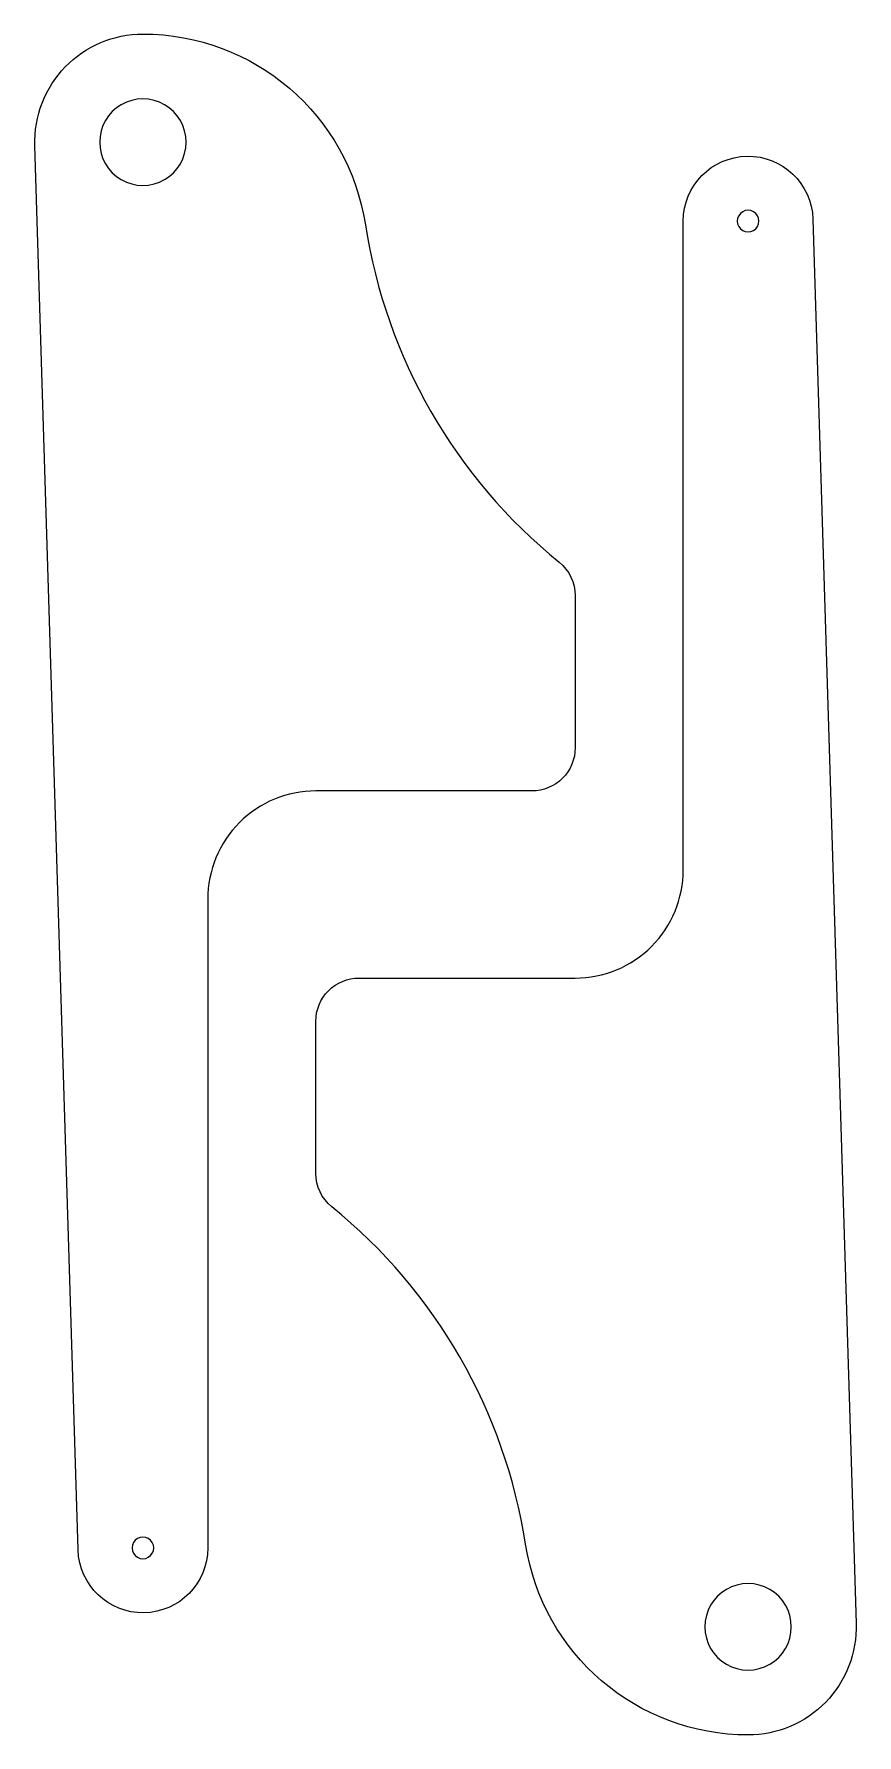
# Model space of a CAD drawing. Extents: x 8.4 to 46.5, y 6.9 to 85.6.
import ezdxf

# ---------------------------------------------------------------- set-up
doc = ezdxf.new("R2010")
doc.units = 0
doc.layers.add('Calque_1', color=7, linetype='CONTINUOUS')

msp = doc.modelspace()

# ---------------------------------------------------------------- linework, layer by layer
at = {"layer": 'Calque_1', "color": 7}
for p, q in [((11.475398, 80.58321), (11.475398, 80.58321)), ((41.975239, 76.9325), (41.975239, 76.9325)), ((44.473817, 77.0248), (46.47287, 12.08635)), ((33.475398, 59.607), (33.475398, 52.5832)), ((23.475237, 41.9325), (33.475237, 41.9325)), ((21.475237, 32.9087), (21.475237, 39.9325)), ((12.975398, 15.58319), (12.975398, 15.58319)), ((43.475239, 11.9325), (43.475239, 11.9325))]:
    msp.add_line(p, q, dxfattribs=at)
for points in [[(9.885882, 84.063915), (10.827599, 85.035068), (12.122635, 85.5832), (13.475398, 85.5832)], [(13.475398, 85.5832), (18.613221, 85.583177), (22.9837, 81.837046), (23.769498, 76.75967)], [(8.477765, 80.42935), (8.436141, 81.781473), (8.944165, 83.092762), (9.885882, 84.063915)], [(14.475398, 82.315261), (13.856596, 82.672526), (13.0942, 82.672526), (12.475398, 82.315261)], [(12.475398, 82.315261), (11.856596, 81.957995), (11.475398, 81.297741), (11.475398, 80.58321)], [(15.475398, 80.58321), (15.475398, 81.297741), (15.0942, 81.957995), (14.475398, 82.315261)], [(10.476818, 15.4909), (10.476818, 15.4909), (8.477765, 80.42935), (8.477765, 80.42935)], [(11.475398, 80.58321), (11.475398, 79.868679), (11.856596, 79.208425), (12.475398, 78.851159)], [(14.475398, 78.851159), (15.0942, 79.208425), (15.475398, 79.868679), (15.475398, 80.58321)], [(38.475237, 76.9325), (38.475233, 78.57136), (39.790415, 79.906938), (41.429082, 79.932152)], [(41.429082, 79.932152), (43.067748, 79.957366), (44.423399, 78.662884), (44.473817, 77.0248)], [(12.475398, 78.851159), (13.0942, 78.493894), (13.856596, 78.493894), (14.475398, 78.851159)], [(41.225239, 77.365513), (41.070538, 77.276196), (40.975239, 77.111133), (40.975239, 76.9325)], [(41.725239, 77.365513), (41.570538, 77.454829), (41.37994, 77.454829), (41.225239, 77.365513)], [(41.975239, 76.9325), (41.975239, 77.111133), (41.87994, 77.276196), (41.725239, 77.365513)], [(23.769516, 76.75967), (24.718526, 70.62764), (27.914029, 65.06766), (32.734698, 61.1608)], [(38.475237, 46.9325), (38.475237, 46.9325), (38.475237, 76.9325), (38.475237, 76.9325)], [(40.975239, 76.9325), (40.975239, 76.753867), (41.070538, 76.588804), (41.225239, 76.499487)], [(41.225239, 76.499487), (41.37994, 76.410171), (41.570538, 76.410171), (41.725239, 76.499487)], [(41.725239, 76.499487), (41.87994, 76.588804), (41.975239, 76.753867), (41.975239, 76.9325)], [(32.734698, 61.1608), (33.203251, 60.781044), (33.475411, 60.210123), (33.475398, 59.607)], [(33.475398, 52.5832), (33.475398, 52.052767), (33.264684, 51.544059), (32.889612, 51.168986)], [(32.889612, 51.168986), (32.514539, 50.793914), (32.005831, 50.5832), (31.475398, 50.5832)], [(21.475398, 50.5832), (20.149316, 50.5832), (18.877546, 50.056416), (17.939864, 49.118734)], [(31.475398, 50.5832), (31.475398, 50.5832), (21.475398, 50.5832), (21.475398, 50.5832)], [(17.939864, 49.118734), (17.002182, 48.181052), (16.475398, 46.909282), (16.475398, 45.5832)], [(37.010771, 43.396966), (37.948453, 44.334648), (38.475237, 45.606418), (38.475237, 46.9325)], [(16.475398, 45.5832), (16.475398, 45.5832), (16.475398, 15.5832), (16.475398, 15.5832)], [(33.475237, 41.9325), (34.801319, 41.9325), (36.073089, 42.459284), (37.010771, 43.396966)], [(22.061023, 41.346714), (22.436096, 41.721786), (22.944804, 41.9325), (23.475237, 41.9325)], [(21.475237, 39.9325), (21.475237, 40.462933), (21.685951, 40.971641), (22.061023, 41.346714)], [(22.215937, 31.3549), (21.747384, 31.734656), (21.475224, 32.305577), (21.475237, 32.9087)], [(31.181119, 15.75603), (30.232109, 21.88806), (27.036606, 27.44804), (22.215937, 31.3549)], [(13.225398, 16.016203), (13.070697, 15.926886), (12.975398, 15.761823), (12.975398, 15.58319)], [(13.725398, 16.016203), (13.570697, 16.105519), (13.380099, 16.105519), (13.225398, 16.016203)], [(13.975398, 15.58319), (13.975398, 15.761823), (13.880099, 15.926886), (13.725398, 16.016203)], [(41.475237, 6.9325), (36.337414, 6.932523), (31.966935, 10.678654), (31.181137, 15.75603)], [(13.521553, 12.583548), (11.882887, 12.558334), (10.527236, 13.852816), (10.476818, 15.4909)], [(12.975398, 15.58319), (12.975398, 15.404557), (13.070697, 15.239494), (13.225398, 15.150177)], [(13.225398, 15.150177), (13.380099, 15.060861), (13.570697, 15.060861), (13.725398, 15.150177)], [(16.475398, 15.5832), (16.475402, 13.94434), (15.16022, 12.608762), (13.521553, 12.583548)], [(13.725398, 15.150177), (13.880099, 15.239494), (13.975398, 15.404557), (13.975398, 15.58319)], [(40.475239, 13.664551), (39.856437, 13.307285), (39.475239, 12.647031), (39.475239, 11.9325)], [(42.475239, 13.664551), (41.856437, 14.021816), (41.094041, 14.021816), (40.475239, 13.664551)], [(43.475239, 11.9325), (43.475239, 12.647031), (43.094041, 13.307285), (42.475239, 13.664551)], [(39.475239, 11.9325), (39.475239, 11.217969), (39.856437, 10.557715), (40.475239, 10.200449)], [(42.475239, 10.200449), (43.094041, 10.557715), (43.475239, 11.217969), (43.475239, 11.9325)], [(46.47287, 12.08635), (46.514495, 10.734227), (46.00647, 9.422938), (45.064753, 8.451785)], [(40.475239, 10.200449), (41.094041, 9.843184), (41.856437, 9.843184), (42.475239, 10.200449)], [(45.064753, 8.451785), (44.123037, 7.480632), (42.828001, 6.9325), (41.475237, 6.9325)]]:
    msp.add_open_spline(points, degree=3, dxfattribs=at)

doc.saveas('drawing.dxf')
